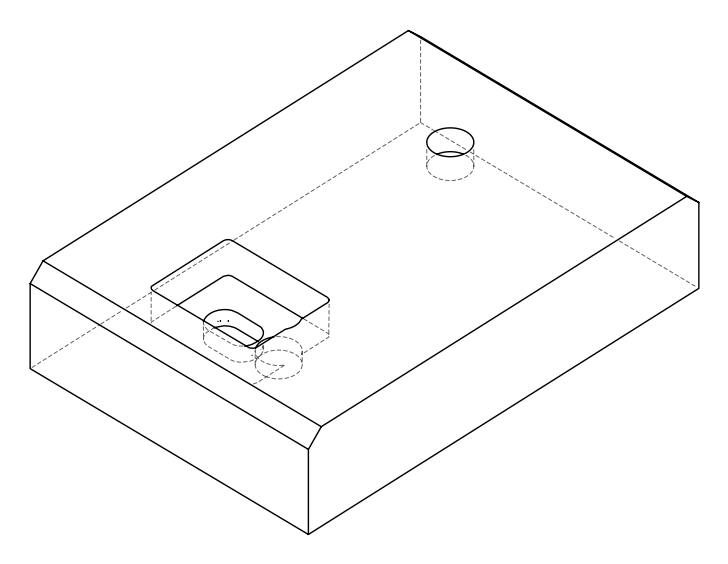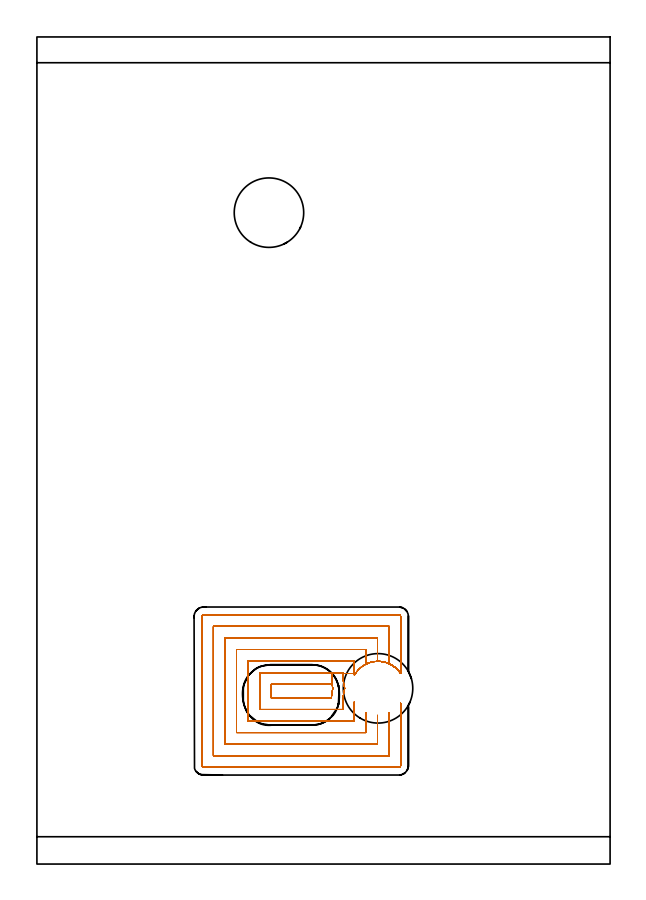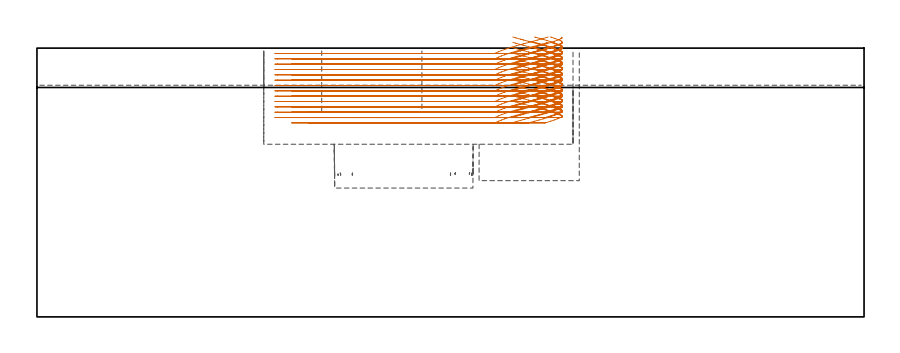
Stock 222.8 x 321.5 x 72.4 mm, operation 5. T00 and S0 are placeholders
(PLAN: 6 operations, 3 tool changes, 61.5 min)
(1 INDEXABLE_INSERT_DRILL_BLIND_HOLE_FROM_SOLID | STEP1POCKET | UGT0302_006 | 0.08 min | 9898 mm3)
(2 INDEXABLE_INSERT_DRILL_BLIND_HOLE_FROM_SOLID_1 | STEP1POCKET_1 | UGT0302_006 | 0.15 min | 20427 mm3)
(3 AREA_MILL | FG_CHAMFER_SURFACE | UGT0205_001 | 7.35 min | 11141 mm3)
(4 AREA_MILL_1 | FG_CHAMFER_SURFACE_1 | UGT0205_001 | 7.37 min | 12516 mm3)
(5 MILL_RECTANGULAR_POCKET | POCKET_RECTANGULAR_STRAIGHT | NXT0201_008 | Follow Part, ap 1.5, ae 75% | 45.72 min | 126162 mm3)
(6 MILL_RECTANGULAR_POCKET_1 | POCKET_RECTANGULAR_STRAIGHT_1 | UGT0201_010 | Follow Part, ap 4, ae 75% | 0.86 min | 9216 mm3)
(TOOL UGT0302_006 | Indexable Insert Drill 27mm | D27 PA180 FL50 Z2)
(TOOL UGT0205_001 | Chamfer Mill 20 x 3 x 45 deg. | D20 FL50 Z2)
(TOOL NXT0201_008 | ENDMILL 6mm [2P460-0600-NA 1630] | D6 FL26 Z6)
(TOOL UGT0201_010 | End Mill 16 mm | D16 FL22 Z2)
(OP 5 MILL_RECTANGULAR_POCKET, part 1 of 2)
G17 G21 G94 G90
T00 M6
G54
G17 G0 G90 X137.731 Y77.444 S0 M3
G43 Z82.4 H1
Z75.4
G94 G1 X137.292 Y77.698 Z75.264 F250.
X136.124 Y78.196 Z74.924
X134.905 Y78.549 Z74.584
X133.652 Y78.754 Z74.244
X132.384 Y78.806 Z73.904
X131.118 Y78.704 Z73.563
X130.668 Y78.62 Z73.441
X130.217 Y78.535 Z73.318
X129.075 Y78.199 Z72.999
X127.977 Y77.736 Z72.679
X126.94 Y77.151 Z72.36
X125.975 Y76.453 Z72.041
X125.095 Y75.65 Z71.722
X124.312 Y74.753 Z71.403
X123.635 Y73.773 Z71.084
X123.414 Y73.372 Z70.961
G2 X123.4 Y74.069 R18. F500.
G1 X118.9
Y74.4
X114.724
Y69.9
X91.1
Y64.6
X114.48
G2 X115.025 Y68.295 R27.
X114.724 Y69.9 R27.
G1 Y74.4
X86.6
Y60.1
X118.9
Y62.522
G2 X119.653 Y68.295 R22.5
X118.9 Y74.069 R22.5
G1 X123.4
Y78.9
X82.1
Y55.6
X123.4
Y62.522
G2 X123.414 Y63.221 R18.
G0 X141.4 Y74.38 Z75.4
G1 Y74.856 Z75.273 F250.
Y74.069 Z75.062
X141.375 Y74.053 Z75.054
X141.123 Y74.436 Z74.931
X140.321 Y75.42 Z74.591
X139.406 Y76.3 Z74.251
X138.391 Y77.062 Z73.91
X137.292 Y77.698 Z73.57
X136.124 Y78.196 Z73.23
X134.905 Y78.549 Z72.89
X133.652 Y78.754 Z72.55
X132.384 Y78.806 Z72.21
X131.118 Y78.704 Z71.87
X130.668 Y78.62 Z71.747
X130.217 Y78.535 Z71.624
X129.248 Y78.259 Z71.354
X128.31 Y77.892 Z71.084
X127.9 Y77.686 Z70.961
Y83.4 F500.
X77.6
Y51.1
X127.9
Y58.916
G0 X138.329 Y77.09 Z75.4
G1 X138.539 Y76.963 Z75.334 F250.
X139.496 Y76.222 Z75.01
X140.361 Y75.376 Z74.686
X141.123 Y74.436 Z74.361
X141.375 Y74.053 Z74.238
X141.4 Y74.069 Z74.23
Y74.856 Z74.02
Y74.069 Z73.809
X141.375 Y74.053 Z73.801
X141.123 Y74.436 Z73.678
X140.361 Y75.376 Z73.354
X139.496 Y76.222 Z73.03
X138.539 Y76.963 Z72.705
X137.503 Y77.589 Z72.381
X136.402 Y78.092 Z72.057
X135.251 Y78.465 Z71.732
X134.064 Y78.704 Z71.408
X132.858 Y78.804 Z71.084
X132.4 Y78.796 Z70.961
Y87.9 F500.
X73.1
Y46.6
X132.4
Y57.809
G0 X134.026 Y78.696 Z75.4
G1 X134.383 Y78.654 Z75.304 F250.
X135.448 Y78.412 Z75.011
X136.482 Y78.061 Z74.718
X137.318 Y77.684 Z74.473
X138.409 Y77.05 Z74.134
X139.417 Y76.29 Z73.796
X140.326 Y75.414 Z73.458
X141.123 Y74.436 Z73.12
X141.375 Y74.053 Z72.997
X141.4 Y74.069 Z72.989
Y74.856 Z72.778
Y74.069 Z72.568
X141.375 Y74.053 Z72.559
X141.123 Y74.436 Z72.437
X140.326 Y75.414 Z72.098
X139.417 Y76.29 Z71.76
X138.409 Y77.05 Z71.422
X137.318 Y77.684 Z71.084
X136.9 Y77.873 Z70.961
Y92.4 F500.
X68.6
Y42.1
X136.9
Y58.729
G0 X128.182 Y77.815 Z75.4
G1 X128.988 Y78.168 Z75.164 F250.
X130.217 Y78.535 Z74.82
X130.668 Y78.62 Z74.698
X131.118 Y78.704 Z74.575
X132.384 Y78.806 Z74.235
X133.652 Y78.754 Z73.894
X134.905 Y78.549 Z73.554
X136.124 Y78.196 Z73.214
X137.292 Y77.698 Z72.874
X138.391 Y77.062 Z72.534
X139.406 Y76.3 Z72.194
X140.321 Y75.42 Z71.853
X141.123 Y74.436 Z71.513
X141.375 Y74.053 Z71.39
X141.4 Y74.069 Z71.382
Y74.856 Z71.172
Y74.069 Z70.961
Y96.2 F500.
G3 X140.7 Y96.9 R0.7
G1 X64.8
G3 X64.1 Y96.2 R0.7
G1 Y38.3
G3 X64.8 Y37.6 R0.7
G1 X140.7
G3 X141.4 Y38.3 R0.7
G1 Y62.522
G0 X137.731 Y77.444 Z73.961
G1 X137.292 Y77.698 Z73.825 F250.
X136.124 Y78.196 Z73.485
X134.905 Y78.549 Z73.145
X133.652 Y78.754 Z72.805
X132.384 Y78.806 Z72.465
X131.118 Y78.704 Z72.124
X130.668 Y78.62 Z72.002
X130.217 Y78.535 Z71.879
X129.075 Y78.199 Z71.56
X127.977 Y77.736 Z71.241
X126.94 Y77.151 Z70.921
X125.975 Y76.453 Z70.602
X125.095 Y75.65 Z70.283
X124.312 Y74.753 Z69.964
X123.635 Y73.773 Z69.645
X123.414 Y73.372 Z69.522
G2 X123.4 Y74.069 R18. F500.
G1 X118.9
Y74.4
X114.724
Y69.9
X91.1
Y64.6
X114.48
G2 X115.025 Y68.295 R27.
X114.724 Y69.9 R27.
G1 Y74.4
X86.6
Y60.1
X118.9
Y62.522
G2 X119.653 Y68.295 R22.5
X118.9 Y74.069 R22.5
G1 X123.4
Y78.9
X82.1
Y55.6
X123.4
Y62.522
G2 X123.414 Y63.221 R18.
G0 X141.4 Y74.38 Z73.961
G1 Y74.856 Z73.834 F250.
Y74.069 Z73.623
X141.375 Y74.053 Z73.615
X141.123 Y74.436 Z73.492
X140.321 Y75.42 Z73.152
X139.406 Y76.3 Z72.812
X138.391 Y77.062 Z72.472
X137.292 Y77.698 Z72.131
X136.124 Y78.196 Z71.791
X134.905 Y78.549 Z71.451
X133.652 Y78.754 Z71.111
X132.384 Y78.806 Z70.771
X131.118 Y78.704 Z70.431
X130.668 Y78.62 Z70.308
X130.217 Y78.535 Z70.185
X129.248 Y78.259 Z69.915
X128.31 Y77.892 Z69.645
X127.9 Y77.686 Z69.522
Y83.4 F500.
X77.6
Y51.1
X127.9
Y58.916
G0 X138.329 Y77.09 Z73.961
G1 X138.539 Y76.963 Z73.895 F250.
X139.496 Y76.222 Z73.571
X140.361 Y75.376 Z73.247
X141.123 Y74.436 Z72.922
X141.375 Y74.053 Z72.8
X141.4 Y74.069 Z72.791
Y74.856 Z72.581
Y74.069 Z72.37
X141.375 Y74.053 Z72.362
X141.123 Y74.436 Z72.239
X140.361 Y75.376 Z71.915
X139.496 Y76.222 Z71.591
X138.539 Y76.963 Z71.266
X137.503 Y77.589 Z70.942
X136.402 Y78.092 Z70.618
X135.251 Y78.465 Z70.294
X134.064 Y78.704 Z69.969
X132.858 Y78.804 Z69.645
X132.4 Y78.796 Z69.522
Y87.9 F500.
X73.1
Y46.6
X132.4
Y57.809
G0 X134.026 Y78.696 Z73.961
G1 X134.383 Y78.654 Z73.865 F250.
X135.448 Y78.412 Z73.572
X136.482 Y78.061 Z73.279
X137.318 Y77.684 Z73.034
X138.409 Y77.05 Z72.695
X139.417 Y76.29 Z72.357
X140.326 Y75.414 Z72.019
X141.123 Y74.436 Z71.681
X141.375 Y74.053 Z71.558
X141.4 Y74.069 Z71.55
Y74.856 Z71.339
Y74.069 Z71.129
X141.375 Y74.053 Z71.121
X141.123 Y74.436 Z70.998
X140.326 Y75.414 Z70.66
X139.417 Y76.29 Z70.321
X138.409 Y77.05 Z69.983
X137.318 Y77.684 Z69.645
X136.9 Y77.873 Z69.522
Y92.4 F500.
X68.6
Y42.1
X136.9
Y58.729
G0 X128.182 Y77.815 Z73.961
G1 X128.988 Y78.168 Z73.725 F250.
X130.217 Y78.535 Z73.381
X130.668 Y78.62 Z73.259
X131.118 Y78.704 Z73.136
X132.384 Y78.806 Z72.796
X133.652 Y78.754 Z72.455
X134.905 Y78.549 Z72.115
X136.124 Y78.196 Z71.775
X137.292 Y77.698 Z71.435
X138.391 Y77.062 Z71.095
X139.406 Y76.3 Z70.755
X140.321 Y75.42 Z70.415
X141.123 Y74.436 Z70.074
X141.375 Y74.053 Z69.952
X141.4 Y74.069 Z69.944
Y74.856 Z69.733
Y74.069 Z69.522
Y96.2 F500.
G3 X140.7 Y96.9 R0.7
G1 X64.8
G3 X64.1 Y96.2 R0.7
G1 Y38.3
G3 X64.8 Y37.6 R0.7
G1 X140.7
G3 X141.4 Y38.3 R0.7
G1 Y62.522
G0 X137.731 Y77.444 Z72.522
G1 X137.292 Y77.698 Z72.386 F250.
X136.124 Y78.196 Z72.046
X134.905 Y78.549 Z71.706
X133.652 Y78.754 Z71.366
X132.384 Y78.806 Z71.026
X131.118 Y78.704 Z70.686
X130.668 Y78.62 Z70.563
X130.217 Y78.535 Z70.44
X129.075 Y78.199 Z70.121
X127.977 Y77.736 Z69.802
X126.94 Y77.151 Z69.483
X125.975 Y76.453 Z69.163
X125.095 Y75.65 Z68.844
X124.312 Y74.753 Z68.525
X123.635 Y73.773 Z68.206
X123.414 Y73.372 Z68.083
G2 X123.4 Y74.069 R18. F500.
G1 X118.9
Y74.4
X114.724
Y69.9
X91.1
Y64.6
X114.48
G2 X115.025 Y68.295 R27.
X114.724 Y69.9 R27.
G1 Y74.4
X86.6
Y60.1
X118.9
Y62.522
G2 X119.653 Y68.295 R22.5
X118.9 Y74.069 R22.5
G1 X123.4
Y78.9
X82.1
Y55.6
X123.4
Y62.522
G2 X123.414 Y63.221 R18.
G0 X141.4 Y74.38 Z72.522
G1 Y74.856 Z72.395 F250.
Y74.069 Z72.184
X141.375 Y74.053 Z72.176
X141.123 Y74.436 Z72.053
X140.321 Y75.42 Z71.713
X139.406 Y76.3 Z71.373
X138.391 Y77.062 Z71.033
X137.292 Y77.698 Z70.693
X136.124 Y78.196 Z70.352
X134.905 Y78.549 Z70.012
X133.652 Y78.754 Z69.672
X132.384 Y78.806 Z69.332
X131.118 Y78.704 Z68.992
X130.668 Y78.62 Z68.869
X130.217 Y78.535 Z68.746
X129.248 Y78.259 Z68.476
X128.31 Y77.892 Z68.206
X127.9 Y77.686 Z68.083
Y83.4 F500.
X77.6
Y51.1
X127.9
Y58.916
G0 X138.329 Y77.09 Z72.522
G1 X138.539 Y76.963 Z72.456 F250.
X139.496 Y76.222 Z72.132
X140.361 Y75.376 Z71.808
X141.123 Y74.436 Z71.483
X141.375 Y74.053 Z71.361
X141.4 Y74.069 Z71.353
Y74.856 Z71.142
Y74.069 Z70.931
X141.375 Y74.053 Z70.923
X141.123 Y74.436 Z70.8
X140.361 Y75.376 Z70.476
X139.496 Y76.222 Z70.152
X138.539 Y76.963 Z69.827
X137.503 Y77.589 Z69.503
X136.402 Y78.092 Z69.179
X135.251 Y78.465 Z68.855
X134.064 Y78.704 Z68.53
X132.858 Y78.804 Z68.206
X132.4 Y78.796 Z68.083
Y87.9 F500.
X73.1
Y46.6
X132.4
Y57.809
G0 X134.026 Y78.696 Z72.522
G1 X134.383 Y78.654 Z72.426 F250.
X135.448 Y78.412 Z72.133
X136.482 Y78.061 Z71.84
X137.318 Y77.684 Z71.595
X138.409 Y77.05 Z71.257
X139.417 Y76.29 Z70.918
X140.326 Y75.414 Z70.58
X141.123 Y74.436 Z70.242
X141.375 Y74.053 Z70.119
X141.4 Y74.069 Z70.111
Y74.856 Z69.9
Y74.069 Z69.69
X141.375 Y74.053 Z69.682
X141.123 Y74.436 Z69.559
X140.326 Y75.414 Z69.221
X139.417 Y76.29 Z68.882
X138.409 Y77.05 Z68.544
X137.318 Y77.684 Z68.206
X136.9 Y77.873 Z68.083
Y92.4 F500.
X68.6
Y42.1
X136.9
Y58.729
G0 X128.182 Y77.815 Z72.522
G1 X128.988 Y78.168 Z72.286 F250.
X130.217 Y78.535 Z71.943
X130.668 Y78.62 Z71.82
X131.118 Y78.704 Z71.697
X132.384 Y78.806 Z71.357
X133.652 Y78.754 Z71.017
X134.905 Y78.549 Z70.676
X136.124 Y78.196 Z70.336
X137.292 Y77.698 Z69.996
X138.391 Y77.062 Z69.656
X139.406 Y76.3 Z69.316
X140.321 Y75.42 Z68.976
X141.123 Y74.436 Z68.636
X141.375 Y74.053 Z68.513
X141.4 Y74.069 Z68.505
Y74.856 Z68.294
Y74.069 Z68.083
Y96.2 F500.
G3 X140.7 Y96.9 R0.7
G1 X64.8
G3 X64.1 Y96.2 R0.7
G1 Y38.3
G3 X64.8 Y37.6 R0.7
G1 X140.7
G3 X141.4 Y38.3 R0.7
G1 Y62.522
G0 X137.731 Y77.444 Z71.083
G1 X137.292 Y77.698 Z70.947 F250.
X136.124 Y78.196 Z70.607
X134.905 Y78.549 Z70.267
X133.652 Y78.754 Z69.927
X132.384 Y78.806 Z69.587
X131.118 Y78.704 Z69.247
X130.668 Y78.62 Z69.124
X130.217 Y78.535 Z69.001
X129.075 Y78.199 Z68.682
X127.977 Y77.736 Z68.363
X126.94 Y77.151 Z68.044
X125.975 Y76.453 Z67.725
X125.095 Y75.65 Z67.405
X124.312 Y74.753 Z67.086
X123.635 Y73.773 Z66.767
X123.414 Y73.372 Z66.644
G2 X123.4 Y74.069 R18. F500.
G1 X118.9
Y74.4
X114.724
Y69.9
X91.1
Y64.6
X114.48
G2 X115.025 Y68.295 R27.
X114.724 Y69.9 R27.
G1 Y74.4
X86.6
Y60.1
X118.9
Y62.522
G2 X119.653 Y68.295 R22.5
X118.9 Y74.069 R22.5
G1 X123.4
Y78.9
X82.1
Y55.6
X123.4
Y62.522
G2 X123.414 Y63.221 R18.
G0 X141.4 Y74.38 Z71.083
G1 Y74.855 Z70.956 F250.
Y74.069 Z70.745
X141.375 Y74.053 Z70.737
X141.123 Y74.436 Z70.614
X140.321 Y75.42 Z70.274
X139.406 Y76.3 Z69.934
X138.391 Y77.062 Z69.594
X137.292 Y77.698 Z69.254
X136.124 Y78.196 Z68.914
X134.905 Y78.549 Z68.573
X133.652 Y78.754 Z68.233
X132.384 Y78.806 Z67.893
X131.118 Y78.704 Z67.553
X130.668 Y78.62 Z67.43
X130.217 Y78.535 Z67.307
X129.248 Y78.259 Z67.037
X128.31 Y77.892 Z66.767
X127.9 Y77.686 Z66.644
Y83.4 F500.
X77.6
Y51.1
X127.9
Y58.916
G0 X138.328 Y77.09 Z71.083
G1 X138.539 Y76.963 Z71.017 F250.
X139.496 Y76.222 Z70.693
X140.361 Y75.376 Z70.369
X141.123 Y74.436 Z70.045
X141.375 Y74.053 Z69.922
X141.4 Y74.069 Z69.914
Y74.855 Z69.703
Y74.069 Z69.492
X141.375 Y74.053 Z69.484
X141.123 Y74.436 Z69.361
X140.361 Y75.376 Z69.037
X139.496 Y76.222 Z68.713
X138.539 Y76.963 Z68.389
X137.503 Y77.589 Z68.064
X136.402 Y78.092 Z67.74
X135.251 Y78.465 Z67.416
X134.064 Y78.704 Z67.092
X132.858 Y78.804 Z66.767
X132.4 Y78.796 Z66.644
Y87.9 F500.
X73.1
Y46.6
X132.4
Y57.809
G0 X134.025 Y78.696 Z71.083
G1 X134.383 Y78.654 Z70.987 F250.
X135.448 Y78.412 Z70.694
X136.482 Y78.061 Z70.402
X137.318 Y77.684 Z70.156
X138.409 Y77.05 Z69.818
X139.417 Y76.29 Z69.479
X140.326 Y75.414 Z69.141
X141.123 Y74.436 Z68.803
X141.375 Y74.053 Z68.68
X141.4 Y74.069 Z68.672
Y74.855 Z68.462
Y74.069 Z68.251
X141.375 Y74.053 Z68.243
X141.123 Y74.436 Z68.12
X140.326 Y75.414 Z67.782
X139.417 Y76.29 Z67.444
X138.409 Y77.05 Z67.105
X137.318 Y77.684 Z66.767
X136.9 Y77.873 Z66.644
Y92.4 F500.
X68.6
Y42.1
X136.9
Y58.729
G0 X128.182 Y77.814 Z71.083
G1 X128.988 Y78.168 Z70.847 F250.
X130.217 Y78.535 Z70.504
X130.668 Y78.62 Z70.381
X131.118 Y78.704 Z70.258
X132.384 Y78.806 Z69.918
X133.652 Y78.754 Z69.578
X134.905 Y78.549 Z69.237
X136.124 Y78.196 Z68.897
X137.292 Y77.698 Z68.557
X138.391 Y77.062 Z68.217
X139.406 Y76.3 Z67.877
X140.321 Y75.42 Z67.537
X141.123 Y74.436 Z67.197
X141.375 Y74.053 Z67.074
X141.4 Y74.069 Z67.066
Y74.855 Z66.855
Y74.069 Z66.644
Y96.2 F500.
G3 X140.7 Y96.9 R0.7
G1 X64.8
G3 X64.1 Y96.2 R0.7
G1 Y38.3
G3 X64.8 Y37.6 R0.7
G1 X140.7
G3 X141.4 Y38.3 R0.7
G1 Y62.522
G0 X137.731 Y77.444 Z69.644
G1 X137.292 Y77.698 Z69.509 F250.
X136.124 Y78.196 Z69.168
X134.905 Y78.549 Z68.828
X133.652 Y78.754 Z68.488
X132.384 Y78.806 Z68.148
X131.118 Y78.704 Z67.808
X130.668 Y78.62 Z67.685
X130.217 Y78.535 Z67.562
X129.075 Y78.199 Z67.243
X127.977 Y77.736 Z66.924
X126.94 Y77.151 Z66.605
X125.975 Y76.453 Z66.286
X125.095 Y75.65 Z65.967
X124.312 Y74.753 Z65.647
X123.635 Y73.773 Z65.328
X123.414 Y73.372 Z65.205
G2 X123.4 Y74.069 R18. F500.
G1 X118.9
Y74.4
X114.724
Y69.9
X91.1
Y64.6
X114.48
G2 X115.025 Y68.295 R27.
X114.724 Y69.9 R27.
G1 Y74.4
X86.6
Y60.1
X118.9
Y62.522
G2 X119.653 Y68.295 R22.5
X118.9 Y74.069 R22.5
G1 X123.4
Y78.9
X82.1
Y55.6
X123.4
Y62.522
G2 X123.414 Y63.221 R18.
G0 X141.4 Y74.38 Z69.644
G1 Y74.855 Z69.517 F250.
Y74.069 Z69.306
X141.375 Y74.053 Z69.298
X141.123 Y74.436 Z69.175
X140.321 Y75.42 Z68.835
X139.406 Y76.3 Z68.495
X138.391 Y77.062 Z68.155
X137.292 Y77.698 Z67.815
X136.124 Y78.196 Z67.475
X134.905 Y78.549 Z67.134
X133.652 Y78.754 Z66.794
X132.384 Y78.806 Z66.454
X131.118 Y78.704 Z66.114
X130.668 Y78.62 Z65.991
X130.217 Y78.535 Z65.868
X129.248 Y78.259 Z65.598
X128.31 Y77.892 Z65.328
X127.9 Y77.686 Z65.205
Y83.4 F500.
X77.6
Y51.1
X127.9
Y58.916
G0 X138.328 Y77.09 Z69.644
G1 X138.539 Y76.963 Z69.578 F250.
X139.496 Y76.222 Z69.254
X140.361 Y75.376 Z68.93
X141.123 Y74.436 Z68.606
X141.375 Y74.053 Z68.483
X141.4 Y74.069 Z68.475
Y74.855 Z68.264
Y74.069 Z68.053
X141.375 Y74.053 Z68.045
X141.123 Y74.436 Z67.923
X140.361 Y75.376 Z67.598
X139.496 Y76.222 Z67.274
X138.539 Y76.963 Z66.95
X137.503 Y77.589 Z66.625
X136.402 Y78.092 Z66.301
X135.251 Y78.465 Z65.977
X134.064 Y78.704 Z65.653
X132.858 Y78.804 Z65.328
X132.4 Y78.796 Z65.205
Y87.9 F500.
X73.1
Y46.6
X132.4
Y57.809
G0 X134.025 Y78.696 Z69.644
G1 X134.383 Y78.654 Z69.548 F250.
X135.448 Y78.412 Z69.255
X136.482 Y78.061 Z68.963
X137.318 Y77.684 Z68.717
X138.409 Y77.05 Z68.379
X139.417 Y76.29 Z68.041
X140.326 Y75.414 Z67.702
X141.123 Y74.436 Z67.364
X141.375 Y74.053 Z67.241
X141.4 Y74.069 Z67.233
Y74.855 Z67.023
Y74.069 Z66.812
X141.375 Y74.053 Z66.804
X141.123 Y74.436 Z66.681
X140.326 Y75.414 Z66.343
X139.417 Y76.29 Z66.005
X138.409 Y77.05 Z65.667
X137.318 Y77.684 Z65.328
X136.9 Y77.873 Z65.205
Y92.4 F500.
X68.6
Y42.1
X136.9
Y58.729
G0 X128.182 Y77.814 Z69.644
G1 X128.988 Y78.168 Z69.409 F250.
X130.217 Y78.535 Z69.065
X130.668 Y78.62 Z68.942
X131.118 Y78.704 Z68.819
X132.384 Y78.806 Z68.479
X133.652 Y78.754 Z68.139
X134.905 Y78.549 Z67.799
X136.124 Y78.196 Z67.458
X137.292 Y77.698 Z67.118
X138.391 Y77.062 Z66.778
X139.406 Y76.3 Z66.438
X140.321 Y75.42 Z66.098
X141.123 Y74.436 Z65.758
X141.375 Y74.053 Z65.635
X141.4 Y74.069 Z65.627
Y74.855 Z65.416
Y74.069 Z65.205
Y96.2 F500.
G3 X140.7 Y96.9 R0.7
G1 X64.8
G3 X64.1 Y96.2 R0.7
G1 Y38.3
G3 X64.8 Y37.6 R0.7
G1 X140.7
G3 X141.4 Y38.3 R0.7
G1 Y62.522
G0 X137.731 Y77.444 Z68.205
G1 X137.292 Y77.698 Z68.07 F250.
X136.124 Y78.196 Z67.73
X134.905 Y78.549 Z67.389
X133.652 Y78.754 Z67.049
X132.384 Y78.806 Z66.709
X131.118 Y78.704 Z66.369
X130.668 Y78.62 Z66.246
X130.217 Y78.535 Z66.123
X129.075 Y78.199 Z65.804
X127.977 Y77.736 Z65.485
X126.94 Y77.151 Z65.166
X125.975 Y76.453 Z64.847
X125.095 Y75.65 Z64.528
X124.312 Y74.753 Z64.209
X123.635 Y73.773 Z63.889
X123.414 Y73.372 Z63.767
G2 X123.4 Y74.069 R18. F500.
G1 X118.9
Y74.4
X114.724
Y69.9
X91.1
Y64.6
X114.48
G2 X115.025 Y68.296 R27.
X114.724 Y69.9 R27.
G1 Y74.4
X86.6
Y60.1
X118.9
Y62.522
G2 X119.653 Y68.296 R22.5
X118.9 Y74.069 R22.5
G1 X123.4
Y78.9
X82.1
Y55.6
X123.4
Y62.522
G2 X123.414 Y63.221 R18.
G0 X141.4 Y74.38 Z68.205
G1 Y74.856 Z68.078 F250.
Y74.069 Z67.867
X141.375 Y74.053 Z67.859
X141.123 Y74.436 Z67.737
X140.321 Y75.42 Z67.396
X139.406 Y76.3 Z67.056
X138.391 Y77.062 Z66.716
X137.292 Y77.698 Z66.376
X136.124 Y78.196 Z66.036
X134.905 Y78.549 Z65.696
X133.652 Y78.754 Z65.355
X132.384 Y78.806 Z65.015
X131.118 Y78.704 Z64.675
X130.668 Y78.62 Z64.552
X130.217 Y78.535 Z64.429
X129.248 Y78.259 Z64.159
X128.31 Y77.892 Z63.889
X127.9 Y77.686 Z63.767
Y83.4 F500.
X77.6
Y51.1
X127.9
Y58.916
G0 X138.329 Y77.09 Z68.205
G1 X138.539 Y76.963 Z68.14 F250.
X139.496 Y76.222 Z67.815
X140.361 Y75.376 Z67.491
X141.123 Y74.436 Z67.167
X141.375 Y74.053 Z67.044
X141.4 Y74.069 Z67.036
Y74.856 Z66.825
Y74.069 Z66.615
X141.375 Y74.053 Z66.607
X141.123 Y74.436 Z66.484
X140.361 Y75.376 Z66.159
X139.496 Y76.222 Z65.835
X138.539 Y76.963 Z65.511
X137.503 Y77.589 Z65.187
X136.402 Y78.092 Z64.862
X135.251 Y78.465 Z64.538
X134.064 Y78.704 Z64.214
X132.858 Y78.804 Z63.889
X132.4 Y78.796 Z63.767
Y87.9 F500.
X73.1
Y46.6
X132.4
Y57.81
G0 X134.026 Y78.696 Z68.205
G1 X134.383 Y78.654 Z68.109 F250.
X135.448 Y78.412 Z67.816
X136.482 Y78.061 Z67.524
X137.318 Y77.684 Z67.278
X138.409 Y77.05 Z66.94
X139.417 Y76.29 Z66.602
X140.326 Y75.414 Z66.264
X141.123 Y74.436 Z65.925
X141.375 Y74.053 Z65.803
X141.4 Y74.069 Z65.794
Y74.856 Z65.584
Y74.069 Z65.373
X141.375 Y74.053 Z65.365
X141.123 Y74.436 Z65.242
X140.326 Y75.414 Z64.904
X139.417 Y76.29 Z64.566
X138.409 Y77.05 Z64.228
X137.318 Y77.684 Z63.889
X136.9 Y77.873 Z63.767
Y92.4 F500.
X68.6
Y42.1
X136.9
Y58.729
G0 X128.182 Y77.815 Z68.205
G1 X128.988 Y78.168 Z67.97 F250.
X130.217 Y78.535 Z67.626
X130.668 Y78.62 Z67.503
X131.118 Y78.704 Z67.38
X132.384 Y78.806 Z67.04
X133.652 Y78.754 Z66.7
X134.905 Y78.549 Z66.36
X136.124 Y78.196 Z66.02
X137.292 Y77.698 Z65.679
X138.391 Y77.062 Z65.339
X139.406 Y76.3 Z64.999
X140.321 Y75.42 Z64.659
X141.123 Y74.436 Z64.319
X141.375 Y74.053 Z64.196
X141.4 Y74.069 Z64.188
Y74.856 Z63.977
Y74.069 Z63.767
Y96.2 F500.
G3 X140.7 Y96.9 R0.7
G1 X64.8
G3 X64.1 Y96.2 R0.7
G1 Y38.3
G3 X64.8 Y37.6 R0.7
G1 X140.7
G3 X141.4 Y38.3 R0.7
G1 Y62.522
G0 X137.727 Y77.446 Z66.767
G1 X137.292 Y77.698 Z66.632 F250.
X136.124 Y78.196 Z66.292
X134.904 Y78.55 Z65.951
X133.651 Y78.754 Z65.611
X132.383 Y78.806 Z65.271
X131.117 Y78.704 Z64.931
X130.667 Y78.62 Z64.808
X130.216 Y78.535 Z64.685
X129.073 Y78.198 Z64.366
X127.976 Y77.733 Z64.047
X126.939 Y77.148 Z63.727
X125.974 Y76.449 Z63.408
X125.095 Y75.646 Z63.089
X124.311 Y74.748 Z62.77
X123.635 Y73.767 Z62.451
X123.414 Y73.365 Z62.328
G2 X123.4 Y74.069 R18. F500.
G1 X118.9
Y74.4
X114.724
Y69.9
X91.1
Y64.6
X114.48
G2 X115.025 Y68.295 R27.
X114.724 Y69.9 R27.
G1 Y74.4
X86.6
Y60.1
X118.9
Y62.522
G2 X119.653 Y68.295 R22.5
X118.9 Y74.069 R22.5
G1 X123.4
Y78.9
X82.1
Y55.6
X123.4
Y62.522
G2 X123.414 Y63.224 R18.
G0 X141.4 Y74.381 Z66.767
G1 Y74.856 Z66.639 F250.
Y74.069 Z66.429
X141.375 Y74.053 Z66.421
X141.123 Y74.436 Z66.298
X140.321 Y75.42 Z65.958
X139.405 Y76.3 Z65.617
X138.391 Y77.063 Z65.277
X137.292 Y77.698 Z64.937
X136.124 Y78.196 Z64.597
X134.904 Y78.55 Z64.257
X133.651 Y78.754 Z63.917
X132.383 Y78.806 Z63.576
X131.117 Y78.704 Z63.236
X130.667 Y78.62 Z63.113
X130.216 Y78.535 Z62.99
X129.247 Y78.258 Z62.721
X128.31 Y77.89 Z62.451
X127.9 Y77.684 Z62.328
Y83.4 F500.
X77.6
Y51.1
X127.9
Y58.916
G0 X138.329 Y77.09 Z66.767
G1 X138.539 Y76.963 Z66.701 F250.
X139.496 Y76.222 Z66.377
X140.361 Y75.376 Z66.052
X141.123 Y74.436 Z65.728
X141.375 Y74.053 Z65.605
X141.4 Y74.069 Z65.597
Y74.856 Z65.386
Y74.069 Z65.176
X141.375 Y74.053 Z65.168
X141.123 Y74.436 Z65.045
X140.361 Y75.376 Z64.721
X139.496 Y76.222 Z64.396
X138.539 Y76.963 Z64.072
X137.503 Y77.589 Z63.748
X136.402 Y78.092 Z63.423
X135.251 Y78.465 Z63.099
X134.064 Y78.704 Z62.775
X132.858 Y78.804 Z62.451
X132.4 Y78.796 Z62.328
Y87.9 F500.
X73.1
Y46.6
X132.4
Y57.81
G0 X134.026 Y78.696 Z66.767
G1 X134.382 Y78.654 Z66.67 F250.
X135.447 Y78.412 Z66.378
X136.482 Y78.061 Z66.085
X137.318 Y77.684 Z65.839
X138.409 Y77.05 Z65.501
X139.417 Y76.29 Z65.163
X140.326 Y75.414 Z64.825
X141.123 Y74.436 Z64.487
X141.375 Y74.053 Z64.364
X141.4 Y74.069 Z64.356
Y74.856 Z64.145
Y74.069 Z63.934
X141.375 Y74.053 Z63.926
X141.123 Y74.436 Z63.803
X140.326 Y75.414 Z63.465
X139.417 Y76.29 Z63.127
X138.409 Y77.05 Z62.789
X137.318 Y77.684 Z62.451
X136.9 Y77.873 Z62.328
Y92.4 F500.
X68.6
Y42.1
X136.9
Y58.729
G0 X128.183 Y77.813 Z66.767
G1 X128.987 Y78.166 Z66.531 F250.
X130.216 Y78.535 Z66.187
X130.667 Y78.62 Z66.065
X131.117 Y78.704 Z65.942
X132.383 Y78.806 Z65.602
X133.651 Y78.754 Z65.261
X134.904 Y78.55 Z64.921
X136.124 Y78.196 Z64.581
X137.292 Y77.698 Z64.241
X138.391 Y77.063 Z63.901
X139.405 Y76.3 Z63.56
X140.321 Y75.42 Z63.22
X141.123 Y74.436 Z62.88
X141.375 Y74.053 Z62.757
X141.4 Y74.069 Z62.749
Y74.856 Z62.538
Y74.069 Z62.328
Y96.2 F500.
G3 X140.7 Y96.9 R0.7
G1 X64.8
G3 X64.1 Y96.2 R0.7
G1 Y38.3
G3 X64.8 Y37.6 R0.7
G1 X140.7
G3 X141.4 Y38.3 R0.7
G1 Y62.522
G0 X137.727 Y77.446 Z65.328
G1 X137.292 Y77.698 Z65.193 F250.
X136.124 Y78.196 Z64.853
X134.904 Y78.55 Z64.512
X133.651 Y78.754 Z64.172
X132.383 Y78.806 Z63.832
X131.117 Y78.704 Z63.492
X130.667 Y78.62 Z63.369
X130.216 Y78.535 Z63.246
X129.073 Y78.198 Z62.927
X127.976 Y77.733 Z62.608
X126.939 Y77.148 Z62.289
X125.974 Y76.449 Z61.969
X125.095 Y75.646 Z61.65
X124.311 Y74.748 Z61.331
X123.635 Y73.767 Z61.012
X123.414 Y73.365 Z60.889
G2 X123.4 Y74.069 R18. F500.
G1 X118.9
Y74.4
X114.724
Y69.9
X91.1
Y64.6
X114.48
G2 X115.025 Y68.295 R27.
X114.724 Y69.9 R27.
G1 Y74.4
X86.6
Y60.1
X118.9
Y62.522
G2 X119.653 Y68.295 R22.5
X118.9 Y74.069 R22.5
G1 X123.4
Y78.9
X82.1
Y55.6
X123.4
Y62.522
G2 X123.414 Y63.224 R18.
G0 X141.4 Y74.381 Z65.328
G1 Y74.856 Z65.201 F250.
Y74.069 Z64.99
X141.375 Y74.053 Z64.982
X141.123 Y74.436 Z64.859
X140.321 Y75.42 Z64.519
X139.405 Y76.3 Z64.179
X138.391 Y77.063 Z63.838
X137.292 Y77.698 Z63.498
X136.124 Y78.196 Z63.158
X134.904 Y78.55 Z62.818
X133.651 Y78.754 Z62.478
X132.383 Y78.806 Z62.137
X131.117 Y78.704 Z61.797
X130.667 Y78.62 Z61.674
X130.216 Y78.535 Z61.552
X129.247 Y78.258 Z61.282
X128.31 Y77.89 Z61.012
X127.9 Y77.684 Z60.889
Y83.4 F500.
X77.6
Y51.1
X127.9
Y58.916
G0 X138.329 Y77.09 Z65.328
G1 X138.539 Y76.963 Z65.262 F250.
X139.496 Y76.222 Z64.938
X140.361 Y75.376 Z64.613
X141.123 Y74.436 Z64.289
X141.375 Y74.053 Z64.166
X141.4 Y74.069 Z64.158
Y74.856 Z63.948
Y74.069 Z63.737
X141.375 Y74.053 Z63.729
X141.123 Y74.436 Z63.606
X140.361 Y75.376 Z63.282
X139.496 Y76.222 Z62.957
X138.539 Y76.963 Z62.633
X137.503 Y77.589 Z62.309
X136.402 Y78.092 Z61.985
X135.251 Y78.465 Z61.66
X134.064 Y78.704 Z61.336
X132.858 Y78.804 Z61.012
X132.4 Y78.796 Z60.889
Y87.9 F500.
X73.1
Y46.6
X132.4
Y57.81
G0 X134.026 Y78.696 Z65.328
G1 X134.382 Y78.654 Z65.232 F250.
X135.447 Y78.412 Z64.939
X136.482 Y78.061 Z64.646
X137.318 Y77.684 Z64.4
X138.409 Y77.05 Z64.062
X139.417 Y76.29 Z63.724
X140.326 Y75.414 Z63.386
X141.123 Y74.436 Z63.048
X141.375 Y74.053 Z62.925
X141.4 Y74.069 Z62.917
Y74.856 Z62.706
Y74.069 Z62.495
X141.375 Y74.053 Z62.487
X141.123 Y74.436 Z62.364
X140.326 Y75.414 Z62.026
X139.417 Y76.29 Z61.688
X138.409 Y77.05 Z61.35
X137.318 Y77.684 Z61.012
X136.9 Y77.873 Z60.889
Y92.4 F500.
X68.6
Y42.1
X136.9
Y58.729
G0 X128.183 Y77.813 Z65.328
G1 X128.987 Y78.166 Z65.092 F250.
X130.216 Y78.535 Z64.749
X130.667 Y78.62 Z64.626
X131.117 Y78.704 Z64.503
X132.383 Y78.806 Z64.163
X133.651 Y78.754 Z63.822
X134.904 Y78.55 Z63.482
X136.124 Y78.196 Z63.142
X137.292 Y77.698 Z62.802
X138.391 Y77.063 Z62.462
X139.405 Y76.3 Z62.122
X140.321 Y75.42 Z61.781
X141.123 Y74.436 Z61.441
X141.375 Y74.053 Z61.318
X141.4 Y74.069 Z61.31
Y74.856 Z61.1
Y74.069 Z60.889
Y96.2 F500.
G3 X140.7 Y96.9 R0.7
G1 X64.8
G3 X64.1 Y96.2 R0.7
G1 Y38.3
G3 X64.8 Y37.6 R0.7
G1 X140.7
G3 X141.4 Y38.3 R0.7
G1 Y62.522
G0 X137.731 Y77.444 Z63.889
G1 X137.292 Y77.698 Z63.753 F250.
X136.124 Y78.196 Z63.413
X134.905 Y78.549 Z63.073
X133.652 Y78.754 Z62.733
X132.384 Y78.806 Z62.392
X131.118 Y78.704 Z62.052
X130.668 Y78.62 Z61.929
X130.217 Y78.535 Z61.807
X129.075 Y78.199 Z61.487
X127.977 Y77.736 Z61.168
X126.94 Y77.151 Z60.849
X125.975 Y76.453 Z60.53
X125.095 Y75.65 Z60.211
X124.312 Y74.753 Z59.892
X123.635 Y73.773 Z59.573
X123.414 Y73.372 Z59.45
G2 X123.4 Y74.069 R18. F500.
G1 X118.9
Y74.4
X114.724
Y69.9
X91.1
Y64.6
X114.48
G2 X115.025 Y68.295 R27.
X114.724 Y69.9 R27.
G1 Y74.4
X86.6
Y60.1
X118.9
Y62.522
G2 X119.653 Y68.295 R22.5
X118.9 Y74.069 R22.5
G1 X123.4
Y78.9
X82.1
Y55.6
X123.4
Y62.522
G2 X123.414 Y63.221 R18.
G0 X141.4 Y74.38 Z63.889
G1 Y74.856 Z63.761 F250.
Y74.069 Z63.551
X141.375 Y74.053 Z63.543
X141.123 Y74.436 Z63.42
X140.321 Y75.42 Z63.08
X139.406 Y76.3 Z62.74
X138.391 Y77.062 Z62.399
X137.292 Y77.698 Z62.059
X136.124 Y78.196 Z61.719
X134.905 Y78.549 Z61.379
X133.652 Y78.754 Z61.039
X132.384 Y78.806 Z60.699
X131.118 Y78.704 Z60.358
X130.668 Y78.62 Z60.236
X130.217 Y78.535 Z60.113
X129.248 Y78.259 Z59.843
X128.31 Y77.892 Z59.573
X127.9 Y77.686 Z59.45
Y83.4 F500.
X77.6
Y51.1
X127.9
Y58.916
G0 X138.329 Y77.09 Z63.889
G1 X138.539 Y76.963 Z63.823 F250.
X139.496 Y76.222 Z63.499
X140.361 Y75.376 Z63.174
X141.123 Y74.436 Z62.85
X141.375 Y74.053 Z62.727
X141.4 Y74.069 Z62.719
Y74.856 Z62.509
Y74.069 Z62.298
X141.375 Y74.053 Z62.29
X141.123 Y74.436 Z62.167
X140.361 Y75.376 Z61.843
X139.496 Y76.222 Z61.518
X138.539 Y76.963 Z61.194
X137.503 Y77.589 Z60.87
X136.402 Y78.092 Z60.546
X135.251 Y78.465 Z60.221
X134.064 Y78.704 Z59.897
X132.858 Y78.804 Z59.573
X132.4 Y78.796 Z59.45
Y87.9 F500.
X73.1
Y46.6
X132.4
Y57.809
G0 X134.026 Y78.696 Z63.889
G1 X134.383 Y78.654 Z63.792 F250.
X135.448 Y78.412 Z63.5
X136.482 Y78.061 Z63.207
X137.318 Y77.684 Z62.961
X138.409 Y77.05 Z62.623
X139.417 Y76.29 Z62.285
X140.326 Y75.414 Z61.947
X141.123 Y74.436 Z61.609
X141.375 Y74.053 Z61.486
X141.4 Y74.069 Z61.478
Y74.856 Z61.267
Y74.069 Z61.056
X141.375 Y74.053 Z61.048
X141.123 Y74.436 Z60.926
X140.326 Y75.414 Z60.587
X139.417 Y76.29 Z60.249
X138.409 Y77.05 Z59.911
X137.318 Y77.684 Z59.573
X136.9 Y77.873 Z59.45
Y92.4 F500.
X68.6
Y42.1
X136.9
Y58.729
G0 X128.182 Y77.815 Z63.889
G1 X128.988 Y78.168 Z63.653 F250.
X130.217 Y78.535 Z63.309
X130.668 Y78.62 Z63.186
X131.118 Y78.704 Z63.064
X132.384 Y78.806 Z62.723
X133.652 Y78.754 Z62.383
X134.905 Y78.549 Z62.043
X136.124 Y78.196 Z61.703
X137.292 Y77.698 Z61.363
X138.391 Y77.062 Z61.023
X139.406 Y76.3 Z60.683
X140.321 Y75.42 Z60.342
X141.123 Y74.436 Z60.002
X141.375 Y74.053 Z59.879
X141.4 Y74.069 Z59.871
Y74.856 Z59.661
Y74.069 Z59.45
Y96.2 F500.
G3 X140.7 Y96.9 R0.7
G1 X64.8
G3 X64.1 Y96.2 R0.7
G1 Y38.3
G3 X64.8 Y37.6 R0.7
G1 X140.7
G3 X141.4 Y38.3 R0.7
G1 Y62.522
G0 X137.731 Y77.444 Z62.45
G1 X137.292 Y77.698 Z62.314 F250.
X136.124 Y78.196 Z61.974
X134.905 Y78.549 Z61.634
X133.652 Y78.754 Z61.294
X132.384 Y78.806 Z60.954
X131.118 Y78.704 Z60.613
X130.668 Y78.62 Z60.491
X130.217 Y78.535 Z60.368
X129.075 Y78.199 Z60.049
X127.977 Y77.736 Z59.729
X126.94 Y77.151 Z59.41
X125.975 Y76.453 Z59.091
X125.095 Y75.65 Z58.772
X124.312 Y74.753 Z58.453
X123.635 Y73.773 Z58.134
X123.414 Y73.372 Z58.011
G2 X123.4 Y74.069 R18. F500.
G1 X118.9
Y74.4
X114.724
Y69.9
X91.1
Y64.6
X114.48
G2 X115.025 Y68.295 R27.
X114.724 Y69.9 R27.
G1 Y74.4
X86.6
Y60.1
X118.9
Y62.522
G2 X119.653 Y68.295 R22.5
X118.9 Y74.069 R22.5
G1 X123.4
Y78.9
X82.1
Y55.6
X123.4
Y62.522
G2 X123.414 Y63.221 R18.
G0 X141.4 Y74.38 Z62.45
G1 Y74.856 Z62.323 F250.
Y74.069 Z62.112
X141.375 Y74.053 Z62.104
X141.123 Y74.436 Z61.981
X140.321 Y75.42 Z61.641
X139.406 Y76.3 Z61.301
X138.391 Y77.062 Z60.961
X137.292 Y77.698 Z60.62
X136.124 Y78.196 Z60.28
X134.905 Y78.549 Z59.94
X133.652 Y78.754 Z59.6
X132.384 Y78.806 Z59.26
X131.118 Y78.704 Z58.92
X130.668 Y78.62 Z58.797
X130.217 Y78.535 Z58.674
X129.248 Y78.259 Z58.404
X128.31 Y77.892 Z58.134
X127.9 Y77.686 Z58.011
Y83.4 F500.
X77.6
Y51.1
X127.9
Y58.916
G0 X138.329 Y77.09 Z62.45
G1 X138.539 Y76.963 Z62.384 F250.
X139.496 Y76.222 Z62.06
X140.361 Y75.376 Z61.736
X141.123 Y74.436 Z61.411
X141.375 Y74.053 Z61.288
X141.4 Y74.069 Z61.28
Y74.856 Z61.07
Y74.069 Z60.859
X141.375 Y74.053 Z60.851
X141.123 Y74.436 Z60.728
X140.361 Y75.376 Z60.404
X139.496 Y76.222 Z60.08
X138.539 Y76.963 Z59.755
X137.503 Y77.589 Z59.431
X136.402 Y78.092 Z59.107
X135.251 Y78.465 Z58.782
X134.064 Y78.704 Z58.458
X132.858 Y78.804 Z58.134
X132.4 Y78.796 Z58.011
Y87.9 F500.
X73.1
Y46.6
X132.4
Y57.809
G0 X134.026 Y78.696 Z62.45
G1 X134.383 Y78.654 Z62.354 F250.
X135.448 Y78.412 Z62.061
X136.482 Y78.061 Z61.768
X137.318 Y77.684 Z61.523
X138.409 Y77.05 Z61.184
X139.417 Y76.29 Z60.846
X140.326 Y75.414 Z60.508
X141.123 Y74.436 Z60.17
X141.375 Y74.053 Z60.047
X141.4 Y74.069 Z60.039
Y74.856 Z59.828
Y74.069 Z59.618
X141.375 Y74.053 Z59.61
X141.123 Y74.436 Z59.487
X140.326 Y75.414 Z59.148
X139.417 Y76.29 Z58.81
X138.409 Y77.05 Z58.472
X137.318 Y77.684 Z58.134
X136.9 Y77.873 Z58.011
Y92.4 F500.
X68.6
Y42.1
X136.9
Y58.729
G0 X128.182 Y77.815 Z62.45
G1 X128.988 Y78.168 Z62.214 F250.
X130.217 Y78.535 Z61.87
X130.668 Y78.62 Z61.748
X131.118 Y78.704 Z61.625
X132.384 Y78.806 Z61.285
X133.652 Y78.754 Z60.944
X134.905 Y78.549 Z60.604
X136.124 Y78.196 Z60.264
X137.292 Y77.698 Z59.924
X138.391 Y77.062 Z59.584
X139.406 Y76.3 Z59.244
X140.321 Y75.42 Z58.903
X141.123 Y74.436 Z58.563
X141.375 Y74.053 Z58.44
X141.4 Y74.069 Z58.432
Y74.856 Z58.222
Y74.069 Z58.011
Y96.2 F500.
G3 X140.7 Y96.9 R0.7
G1 X64.8
G3 X64.1 Y96.2 R0.7
G1 Y38.3
G3 X64.8 Y37.6 R0.7
G1 X140.7
G3 X141.4 Y38.3 R0.7
G1 Y62.522
G0 X137.731 Y77.444 Z61.011
G1 X137.292 Y77.698 Z60.875 F250.
X136.124 Y78.196 Z60.535
X134.905 Y78.549 Z60.195
X133.652 Y78.754 Z59.855
X132.384 Y78.806 Z59.515
X131.118 Y78.704 Z59.175
X130.668 Y78.62 Z59.052
X130.217 Y78.535 Z58.929
X129.075 Y78.199 Z58.61
X127.977 Y77.736 Z58.291
X126.94 Y77.151 Z57.971
X125.975 Y76.453 Z57.652
X125.095 Y75.65 Z57.333
X124.312 Y74.753 Z57.014
X123.635 Y73.773 Z56.695
X123.414 Y73.372 Z56.572
G2 X123.4 Y74.069 R18. F500.
G1 X118.9
Y74.4
X114.724
Y69.9
X91.1
Y64.6
X114.48
G2 X115.025 Y68.295 R27.
X114.724 Y69.9 R27.
G1 Y74.4
X86.6
Y60.1
X118.9
Y62.522
G2 X119.653 Y68.295 R22.5
X118.9 Y74.069 R22.5
G1 X123.4
Y78.9
X82.1
Y55.6
X123.4
Y62.522
G2 X123.414 Y63.221 R18.
G0 X141.4 Y74.38 Z61.011
G1 Y74.856 Z60.884 F250.
Y74.069 Z60.673
X141.375 Y74.053 Z60.665
X141.123 Y74.436 Z60.542
X140.321 Y75.42 Z60.202
X139.406 Y76.3 Z59.862
X138.391 Y77.062 Z59.522
X137.292 Y77.698 Z59.181
X136.124 Y78.196 Z58.841
X134.905 Y78.549 Z58.501
X133.652 Y78.754 Z58.161
X132.384 Y78.806 Z57.821
X131.118 Y78.704 Z57.481
X130.668 Y78.62 Z57.358
X130.217 Y78.535 Z57.235
X129.248 Y78.259 Z56.965
X128.31 Y77.892 Z56.695
X127.9 Y77.686 Z56.572
Y83.4 F500.
X77.6
Y51.1
X127.9
Y58.916
G0 X138.329 Y77.09 Z61.011
G1 X138.539 Y76.963 Z60.945 F250.
X139.496 Y76.222 Z60.621
X140.361 Y75.376 Z60.297
X141.123 Y74.436 Z59.972
X141.375 Y74.053 Z59.85
X141.4 Y74.069 Z59.842
Y74.856 Z59.631
Y74.069 Z59.42
X141.375 Y74.053 Z59.412
X141.123 Y74.436 Z59.289
X140.361 Y75.376 Z58.965
X139.496 Y76.222 Z58.641
X138.539 Y76.963 Z58.316
X137.503 Y77.589 Z57.992
X136.402 Y78.092 Z57.668
X135.251 Y78.465 Z57.344
X134.064 Y78.704 Z57.019
X132.858 Y78.804 Z56.695
X132.4 Y78.796 Z56.572
Y87.9 F500.
X73.1
Y46.6
X132.4
Y57.809
G0 X134.026 Y78.696 Z61.011
G1 X134.383 Y78.654 Z60.915 F250.
X135.448 Y78.412 Z60.622
X136.482 Y78.061 Z60.329
X137.318 Y77.684 Z60.084
X138.409 Y77.05 Z59.746
X139.417 Y76.29 Z59.407
X140.326 Y75.414 Z59.069
X141.123 Y74.436 Z58.731
X141.375 Y74.053 Z58.608
X141.4 Y74.069 Z58.6
Y74.856 Z58.389
Y74.069 Z58.179
X141.375 Y74.053 Z58.171
X141.123 Y74.436 Z58.048
X140.326 Y75.414 Z57.71
X139.417 Y76.29 Z57.371
X138.409 Y77.05 Z57.033
X137.318 Y77.684 Z56.695
X136.9 Y77.873 Z56.572
Y92.4 F500.
X68.6
Y42.1
X136.9
Y58.729
G0 X128.182 Y77.815 Z61.011
G1 X128.988 Y78.168 Z60.775 F250.
X130.217 Y78.535 Z60.432
X130.668 Y78.62 Z60.309
X131.118 Y78.704 Z60.186
X132.384 Y78.806 Z59.846
X133.652 Y78.754 Z59.506
X134.905 Y78.549 Z59.165
X136.124 Y78.196 Z58.825
X137.292 Y77.698 Z58.485
X138.391 Y77.062 Z58.145
X139.406 Y76.3 Z57.805
X140.321 Y75.42 Z57.465
X141.123 Y74.436 Z57.124
X141.375 Y74.053 Z57.002
X141.4 Y74.069 Z56.994
Y74.856 Z56.783
Y74.069 Z56.572
Y96.2 F500.
G3 X140.7 Y96.9 R0.7
G1 X64.8
G3 X64.1 Y96.2 R0.7
G1 Y38.3
G3 X64.8 Y37.6 R0.7
G1 X140.7
G3 X141.4 Y38.3 R0.7
G1 Y62.522
G0 X137.731 Y77.444 Z59.572
G1 X137.292 Y77.698 Z59.436 F250.
X136.124 Y78.196 Z59.096
X134.905 Y78.549 Z58.756
X133.652 Y78.754 Z58.416
X132.384 Y78.806 Z58.076
X131.118 Y78.704 Z57.736
X130.668 Y78.62 Z57.613
X130.217 Y78.535 Z57.49
X129.075 Y78.199 Z57.171
X127.977 Y77.736 Z56.852
X126.94 Y77.151 Z56.533
X125.975 Y76.453 Z56.213
X125.095 Y75.65 Z55.894
X124.312 Y74.753 Z55.575
X123.635 Y73.773 Z55.256
X123.414 Y73.372 Z55.133
G2 X123.4 Y74.069 R18. F500.
G1 X118.9
Y74.4
X114.724
Y69.9
X91.1
Y64.6
X114.48
G2 X115.025 Y68.295 R27.
X114.724 Y69.9 R27.
G1 Y74.4
X86.6
Y60.1
X118.9
Y62.522
G2 X119.653 Y68.295 R22.5
X118.9 Y74.069 R22.5
G1 X123.4
Y78.9
X82.1
Y55.6
X123.4
Y62.522
G2 X123.414 Y63.221 R18.
G0 X141.4 Y74.38 Z59.572
G1 Y74.856 Z59.445 F250.
Y74.069 Z59.234
X141.375 Y74.053 Z59.226
X141.123 Y74.436 Z59.103
X140.321 Y75.42 Z58.763
X139.406 Y76.3 Z58.423
X138.391 Y77.062 Z58.083
X137.292 Y77.698 Z57.743
X136.124 Y78.196 Z57.402
X134.905 Y78.549 Z57.062
X133.652 Y78.754 Z56.722
X132.384 Y78.806 Z56.382
X131.118 Y78.704 Z56.042
X130.668 Y78.62 Z55.919
X130.217 Y78.535 Z55.796
X129.248 Y78.259 Z55.526
X128.31 Y77.892 Z55.256
X127.9 Y77.686 Z55.133
Y83.4 F500.
X77.6
Y51.1
X127.9
Y58.916
G0 X138.329 Y77.09 Z59.572
G1 X138.539 Y76.963 Z59.506 F250.
X139.496 Y76.222 Z59.182
X140.361 Y75.376 Z58.858
X141.123 Y74.436 Z58.534
X141.375 Y74.053 Z58.411
X141.4 Y74.069 Z58.403
Y74.856 Z58.192
Y74.069 Z57.981
X141.375 Y74.053 Z57.973
X141.123 Y74.436 Z57.85
X140.361 Y75.376 Z57.526
X139.496 Y76.222 Z57.202
X138.539 Y76.963 Z56.878
X137.503 Y77.589 Z56.553
X136.402 Y78.092 Z56.229
X135.251 Y78.465 Z55.905
X134.064 Y78.704 Z55.58
X132.858 Y78.804 Z55.256
X132.4 Y78.796 Z55.133
Y87.9 F500.
X73.1
Y46.6
X132.4
Y57.809
G0 X134.026 Y78.696 Z59.572
G1 X134.383 Y78.654 Z59.476 F250.
X135.448 Y78.412 Z59.183
X136.482 Y78.061 Z58.891
X137.318 Y77.684 Z58.645
X138.409 Y77.05 Z58.307
X139.417 Y76.29 Z57.968
X140.326 Y75.414 Z57.63
X141.123 Y74.436 Z57.292
X141.375 Y74.053 Z57.169
X141.4 Y74.069 Z57.161
Y74.856 Z56.95
Y74.069 Z56.74
X141.375 Y74.053 Z56.732
X141.123 Y74.436 Z56.609
X140.326 Y75.414 Z56.271
X139.417 Y76.29 Z55.933
X138.409 Y77.05 Z55.594
X137.318 Y77.684 Z55.256
X136.9 Y77.873 Z55.133
Y92.4 F500.
X68.6
Y42.1
X136.9
Y58.729
G0 X128.182 Y77.815 Z59.572
G1 X128.988 Y78.168 Z59.336 F250.
X130.217 Y78.535 Z58.993
X130.668 Y78.62 Z58.87
X131.118 Y78.704 Z58.747
X132.384 Y78.806 Z58.407
X133.652 Y78.754 Z58.067
X134.905 Y78.549 Z57.726
X136.124 Y78.196 Z57.386
X137.292 Y77.698 Z57.046
X138.391 Y77.062 Z56.706
X139.406 Y76.3 Z56.366
X140.321 Y75.42 Z56.026
X141.123 Y74.436 Z55.686
X141.375 Y74.053 Z55.563
X141.4 Y74.069 Z55.555
Y74.856 Z55.344
Y74.069 Z55.133
Y96.2 F500.
G3 X140.7 Y96.9 R0.7
G1 X64.8
G3 X64.1 Y96.2 R0.7
G1 Y38.3
G3 X64.8 Y37.6 R0.7
G1 X140.7
G3 X141.4 Y38.3 R0.7
G1 Y62.522
G0 X137.731 Y77.444 Z58.133
G1 X137.292 Y77.698 Z57.998 F250.
X136.124 Y78.196 Z57.657
X134.905 Y78.549 Z57.317
X133.652 Y78.754 Z56.977
X132.384 Y78.806 Z56.637
X131.118 Y78.704 Z56.297
X130.668 Y78.62 Z56.174
X130.217 Y78.535 Z56.051
X129.075 Y78.199 Z55.732
X127.977 Y77.736 Z55.413
X126.94 Y77.151 Z55.094
X125.975 Y76.453 Z54.775
X125.095 Y75.65 Z54.455
X124.312 Y74.753 Z54.136
X123.635 Y73.773 Z53.817
X123.414 Y73.372 Z53.694
G2 X123.4 Y74.069 R18. F500.
G1 X118.9
Y74.4
X114.724
Y69.9
X91.1
Y64.6
X114.48
G2 X115.025 Y68.295 R27.
X114.724 Y69.9 R27.
G1 Y74.4
X86.6
Y60.1
X118.9
Y62.522
G2 X119.653 Y68.295 R22.5
X118.9 Y74.069 R22.5
G1 X123.4
Y78.9
X82.1
Y55.6
X123.4
Y62.522
G2 X123.414 Y63.221 R18.
G0 X141.4 Y74.38 Z58.133
G1 Y74.856 Z58.006 F250.
Y74.069 Z57.795
X141.375 Y74.053 Z57.787
X141.123 Y74.436 Z57.664
X140.321 Y75.42 Z57.324
X139.406 Y76.3 Z56.984
X138.391 Y77.062 Z56.644
X137.292 Y77.698 Z56.304
X136.124 Y78.196 Z55.964
X134.905 Y78.549 Z55.623
X133.652 Y78.754 Z55.283
X132.384 Y78.806 Z54.943
X131.118 Y78.704 Z54.603
X130.668 Y78.62 Z54.48
X130.217 Y78.535 Z54.357
X129.248 Y78.259 Z54.087
X128.31 Y77.892 Z53.817
X127.9 Y77.686 Z53.694
Y83.4 F500.
X77.6
Y51.1
X127.9
Y58.916
G0 X138.329 Y77.09 Z58.133
G1 X138.539 Y76.963 Z58.067 F250.
X139.496 Y76.222 Z57.743
X140.361 Y75.376 Z57.419
X141.123 Y74.436 Z57.095
X141.375 Y74.053 Z56.972
X141.4 Y74.069 Z56.964
Y74.856 Z56.753
Y74.069 Z56.542
X141.375 Y74.053 Z56.534
X141.123 Y74.436 Z56.411
X140.361 Y75.376 Z56.087
X139.496 Y76.222 Z55.763
X138.539 Y76.963 Z55.439
X137.503 Y77.589 Z55.114
X136.402 Y78.092 Z54.79
X135.251 Y78.465 Z54.466
X134.064 Y78.704 Z54.142
X132.858 Y78.804 Z53.817
X132.4 Y78.796 Z53.694
Y87.9 F500.
X73.1
Y46.6
X132.4
Y57.809
G0 X134.026 Y78.696 Z58.133
G1 X134.383 Y78.654 Z58.037 F250.
X135.448 Y78.412 Z57.744
X136.482 Y78.061 Z57.452
X137.318 Y77.684 Z57.206
X138.409 Y77.05 Z56.868
X139.417 Y76.29 Z56.53
X140.326 Y75.414 Z56.191
X141.123 Y74.436 Z55.853
X141.375 Y74.053 Z55.73
X141.4 Y74.069 Z55.722
Y74.856 Z55.512
Y74.069 Z55.301
X141.375 Y74.053 Z55.293
X141.123 Y74.436 Z55.17
X140.326 Y75.414 Z54.832
X139.417 Y76.29 Z54.494
X138.409 Y77.05 Z54.155
X137.318 Y77.684 Z53.817
X136.9 Y77.873 Z53.694
Y92.4 F500.
X68.6
Y42.1
X136.9
Y58.729
G0 X128.182 Y77.815 Z58.133
G1 X128.988 Y78.168 Z57.898 F250.
X130.217 Y78.535 Z57.554
X130.668 Y78.62 Z57.431
X131.118 Y78.704 Z57.308
X132.384 Y78.806 Z56.968
X133.652 Y78.754 Z56.628
X134.905 Y78.549 Z56.288
X136.124 Y78.196 Z55.947
X137.292 Y77.698 Z55.607
X138.391 Y77.062 Z55.267
X139.406 Y76.3 Z54.927
X140.321 Y75.42 Z54.587
X141.123 Y74.436 Z54.247
X141.375 Y74.053 Z54.124
X141.4 Y74.069 Z54.116
Y74.856 Z53.905
Y74.069 Z53.694
Y96.2 F500.
G3 X140.7 Y96.9 R0.7
G1 X64.8
G3 X64.1 Y96.2 R0.7
G1 Y38.3
G3 X64.8 Y37.6 R0.7
G1 X140.7
G3 X141.4 Y38.3 R0.7
G1 Y62.522
G0 X137.729 Y77.446 Z56.694
G1 X137.324 Y77.681 Z56.569 F250.
X136.167 Y78.18 Z56.231
X134.958 Y78.537 Z55.894
X133.715 Y78.747 Z55.556
X132.456 Y78.807 Z55.218
X131.199 Y78.715 Z54.88
X130.215 Y78.535 Z54.612
X129.073 Y78.198 Z54.293
X127.976 Y77.734 Z53.974
X126.938 Y77.148 Z53.655
X125.974 Y76.45 Z53.336
X125.094 Y75.647 Z53.017
X124.311 Y74.749 Z52.698
X123.635 Y73.769 Z52.378
X123.414 Y73.367 Z52.256
G2 X123.4 Y74.069 R18. F500.
G1 X118.9
Y74.4
X114.724
Y69.9
X91.1
Y64.6
X114.48
G2 X115.024 Y68.296 R27.
X114.724 Y69.9 R27.
G1 Y74.4
X86.6
Y60.1
X118.9
Y62.523
G2 X119.653 Y68.296 R22.5
X118.9 Y74.069 R22.5
G1 X123.4
Y78.9
X82.1
Y55.6
X123.4
Y62.523
G2 X123.414 Y63.223 R18.
G0 X141.4 Y74.381 Z56.694
G1 Y74.856 Z56.567 F250.
Y74.069 Z56.356
X141.375 Y74.053 Z56.348
X141.123 Y74.436 Z56.226
X140.327 Y75.413 Z55.888
X139.419 Y76.288 Z55.55
X138.414 Y77.047 Z55.212
X137.324 Y77.681 Z54.875
X136.167 Y78.18 Z54.537
X134.958 Y78.537 Z54.199
X133.715 Y78.747 Z53.861
X132.456 Y78.807 Z53.524
X131.199 Y78.715 Z53.186
X130.215 Y78.535 Z52.918
X129.247 Y78.258 Z52.648
X128.31 Y77.891 Z52.378
X127.9 Y77.685 Z52.256
Y83.4 F500.
X77.6
Y51.1
X127.9
Y58.916
G0 X138.329 Y77.09 Z56.694
G1 X138.539 Y76.963 Z56.629 F250.
X139.496 Y76.222 Z56.304
X140.361 Y75.376 Z55.98
X141.123 Y74.436 Z55.656
X141.375 Y74.053 Z55.533
X141.4 Y74.069 Z55.525
Y74.856 Z55.314
Y74.069 Z55.104
X141.375 Y74.053 Z55.095
X141.123 Y74.436 Z54.973
X140.361 Y75.376 Z54.648
X139.496 Y76.222 Z54.324
X138.539 Y76.963 Z54.
X137.503 Y77.589 Z53.675
X136.402 Y78.092 Z53.351
X135.251 Y78.465 Z53.027
X134.064 Y78.704 Z52.703
X132.858 Y78.804 Z52.378
X132.4 Y78.796 Z52.256
Y87.9 F500.
X73.1
Y46.6
X132.4
Y57.809
G0 X134.026 Y78.696 Z56.694
G1 X134.415 Y78.648 Z56.589 F250.
X135.463 Y78.407 Z56.301
X136.482 Y78.061 Z56.013
X137.318 Y77.684 Z55.767
X138.409 Y77.05 Z55.429
X139.417 Y76.29 Z55.091
X140.326 Y75.414 Z54.752
X141.123 Y74.436 Z54.414
X141.375 Y74.053 Z54.291
X141.4 Y74.069 Z54.283
Y74.856 Z54.073
Y74.069 Z53.862
X141.375 Y74.053 Z53.854
X141.123 Y74.436 Z53.731
X140.326 Y75.414 Z53.393
X139.417 Y76.29 Z53.055
X138.409 Y77.05 Z52.717
X137.318 Y77.684 Z52.378
X136.9 Y77.873 Z52.256
Y92.4 F500.
X68.6
Y42.1
X136.9
Y58.729
